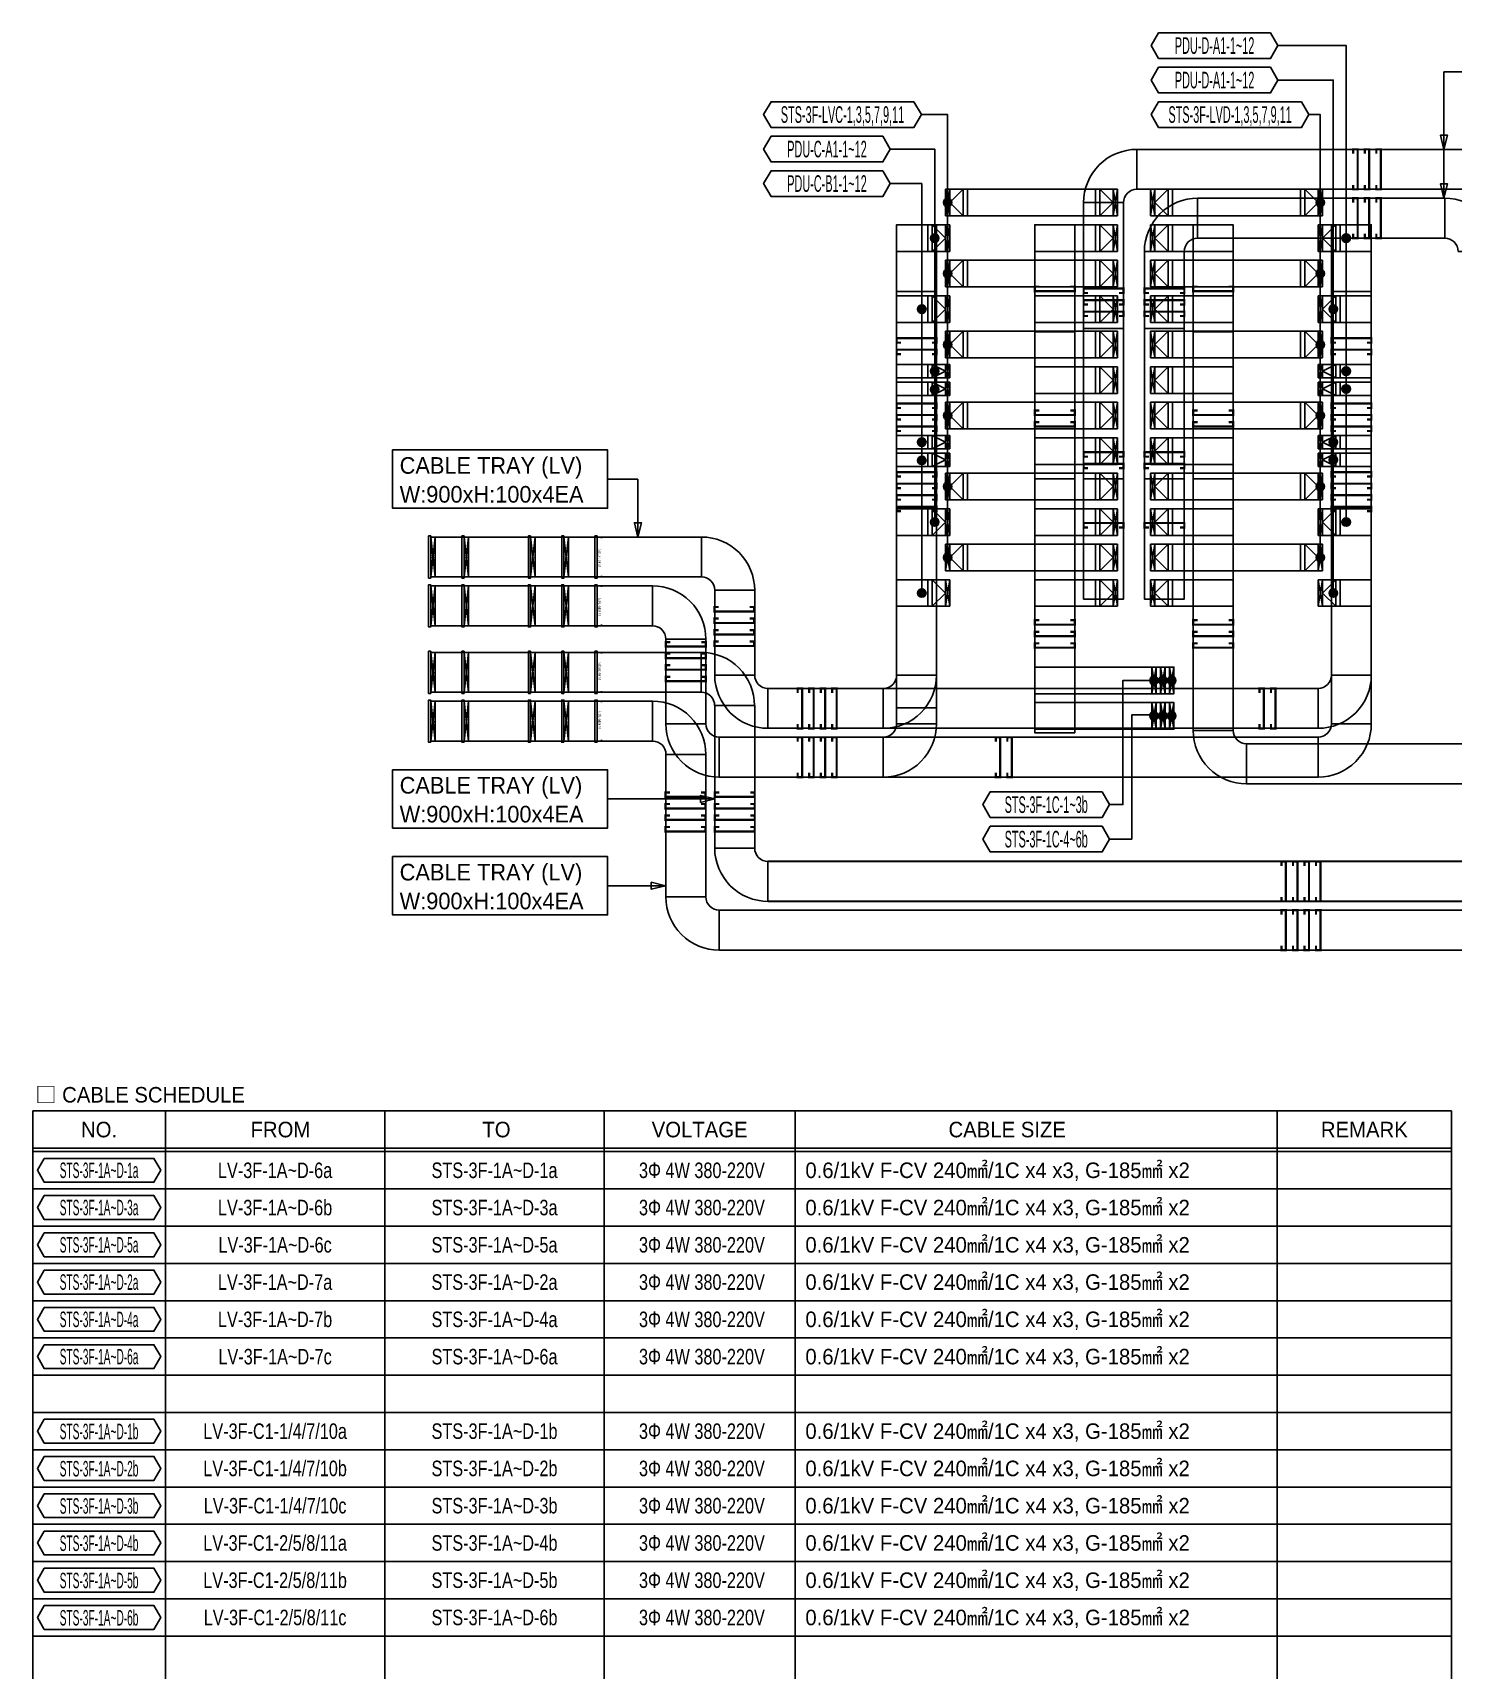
# Model space of a CAD drawing. Header units: millimetres. Extents: x -19577 to 374132, y 182625 to 847314.
# Drawn here: x 259677 to 291697, y 383068 to 419979 of the extents above; entities that cross this region are included whole.
import ezdxf
from ezdxf.enums import TextEntityAlignment as Align

# ---------------------------------------------------------------- set-up
doc = ezdxf.new("R2010")
doc.units = ezdxf.units.MM
doc.header["$LTSCALE"] = 150
for name, color, linetype in [('-----26 Electrical Cable Tray_HV_N', 30, 'Continuous'), ('-----26 Electrical Cable Tray_HV_발전기 B', 103, 'Continuous'), ('-----26 Electrical Cable Tray_LV_STS1', 3, 'Continuous'), ('-----26 Electrical Cable Tray_LV_STS2', 2, 'Continuous'), ('-----26 Electrical Cable Tray_LV_STS3', 151, 'Continuous'), ('-----26 Electrical Cable Tray_LV_STSPDU_A', 181, 'Continuous'), ('-----26 Electrical Cable Tray_LV_STSPDU_B', 41, 'Continuous'), ('-----29 Cable Schedule', 1, 'Continuous'), ('-----29 Indicator', 1, 'Continuous'), ('-----29 주기', 1, 'Continuous'), ('-----30 Text', 2, 'Continuous'), ('-----99 Cable Schedule', 2, 'Continuous')]:
    doc.layers.add(name, color=color, linetype=linetype)
doc.styles.add('ELEC', font='Dotum.ttf')

# ---------------------------------------------------------------- blocks, each defined once
blk = doc.blocks.new('A$495596483691')
at = {"color": 0}
for p, q in [((100, 600), (0, 600)), ((0, 600), (0, 0)), ((500, 600), (100, 600)), ((500, 0), (500, 600)), ((0, 0), (100, 0)), ((100, 0), (500, 0))]:
    blk.add_line(p, q, dxfattribs=at)
at = {"color": 8}
for p, q in [((400, 300), (100, 600)), ((100, 600), (100, 0)), ((400, 0), (400, 600)), ((400, 600), (500, 0)), ((500, 600), (400, 0)), ((400, 300), (100, 0))]:
    blk.add_line(p, q, dxfattribs=at)
blk = doc.blocks.new('A$C9a0ab699')
h = blk.add_hatch(color=0)
edge = h.paths.add_edge_path()
edge.add_arc((64, 64), 64, 720, 1080, ccw=False)
at = {"color": 0}
blk.add_circle((64, 64), 64, dxfattribs=at)
blk = doc.blocks.new('A$550585017316')
at = {"color": 0}
for p, q in [((400, 300), (0, 300)), ((0, 300), (0, 0)), ((0, 0), (400, 0)), ((500, 300), (400, 300)), ((400, 0), (500, 0)), ((500, 0), (500, 300))]:
    blk.add_line(p, q, dxfattribs=at)
at = {"color": 8}
for p, q in [((100, 0), (0, 300)), ((0, 0), (100, 300)), ((100, 150), (400, 300)), ((100, 300), (100, 0)), ((100, 150), (400, 0)), ((400, 0), (400, 300))]:
    blk.add_line(p, q, dxfattribs=at)

msp = doc.modelspace()

# ---------------------------------------------------------------- linework, layer by layer
at = {"layer": '-----26 Electrical Cable Tray_HV_N', "color": 1}
msp.add_line((272634, 409917), (273319, 409917), dxfattribs=at)
at = {"layer": '-----26 Electrical Cable Tray_HV_N', "color": 1, "elevation": 0}
for points in [[(291488, 417350), (291568, 417670), (291408, 417670), (291488, 417350), (291488, 419095)], [(291488, 416250), (291568, 416570), (291408, 416570), (291488, 416250), (291488, 419095)], [(291488, 419095), (292488, 419095)], [(273319, 408612), (273399, 408932), (273239, 408932), (273319, 408612), (273319, 409917)], [(275050, 402709), (274730, 402789), (274730, 402629), (275050, 402709), (272634, 402709)], [(273940, 400751), (273620, 400831), (273620, 400671), (273940, 400751), (272634, 400751)]]:
    msp.add_lwpolyline(points, dxfattribs=at)
for points in [[(267788, 410575), (267788, 409260), (272634, 409260), (272634, 410575)], [(267788, 403366), (267788, 402051), (272634, 402051), (272634, 403366)], [(267788, 401408), (267788, 400093), (272634, 400093), (272634, 401408)]]:
    msp.add_lwpolyline(points, close=True, dxfattribs=at)
at = {"layer": '-----26 Electrical Cable Tray_LV_STS1', "elevation": 0}
for points in [[(284265, 416150), (284265, 416150, -0.414214), (284565, 416450), (284565, 416450), (284565, 417350, 0.414214), (283365, 416150)], [(284265, 416150), (284265, 416150, -0.414214), (284565, 416450), (284565, 416450), (284565, 417350, 0.414214), (283365, 416150)], [(284265, 416150), (284265, 416150, -0.414214), (284565, 416450), (284565, 416450), (284565, 417350, 0.414214), (283365, 416150)], [(285635, 415050), (285635, 415050, -0.414214), (285935, 415350), (285935, 415350), (285935, 416250, 0.414214), (284735, 415050)], [(285635, 415050), (285635, 415050, -0.414214), (285935, 415350), (285935, 415350), (285935, 416250, 0.414214), (284735, 415050)], [(285635, 415050), (285635, 415050, -0.414214), (285935, 415350), (285935, 415350), (285935, 416250, 0.414214), (284735, 415050)], [(291806, 415050), (291806, 415050, 0.414214), (291506, 415350), (291506, 415350), (291506, 416250, -0.414214), (292706, 415050)], [(291806, 415050), (291806, 415050, 0.414214), (291506, 415350), (291506, 415350), (291506, 416250, -0.414214), (292706, 415050)], [(291806, 415050), (291806, 415050, 0.414214), (291506, 415350), (291506, 415350), (291506, 416250, -0.414214), (292706, 415050)]]:
    msp.add_lwpolyline(points, format="xyb", close=True, dxfattribs=at)
for points in [[(284565, 417350), (284565, 416450), (297281, 416450), (297281, 417350)], [(284565, 417350), (284565, 416450), (297281, 416450), (297281, 417350)], [(284565, 417350), (284565, 416450), (297281, 416450), (297281, 417350)], [(284265, 413310), (283365, 413310), (283365, 416150), (284265, 416150)], [(284265, 416150), (283365, 416150), (283365, 407214), (284265, 407214)], [(284265, 416150), (283365, 416150), (283365, 409923), (284265, 409923)], [(285935, 416250), (285935, 415350), (291506, 415350), (291506, 416250)], [(285935, 416250), (285935, 415350), (291506, 415350), (291506, 416250)], [(285935, 416250), (285935, 415350), (291506, 415350), (291506, 416250)], [(285635, 413310), (284735, 413310), (284735, 415050), (285635, 415050)], [(285635, 415050), (284735, 415050), (284735, 407214), (285635, 407214)], [(285635, 415050), (284735, 415050), (284735, 409923), (285635, 409923)]]:
    msp.add_lwpolyline(points, close=True, dxfattribs=at)
at = {"layer": '-----26 Electrical Cable Tray_LV_STS1', "ltscale": 7.5, "const_width": 50, "elevation": 0}
for points in [[(289442, 417250), (289442, 417350), (289542, 417350), (289542, 416450), (289442, 416450), (289442, 416550)], [(289702, 417250), (289702, 417350), (289802, 417350), (289802, 416450), (289702, 416450), (289702, 416550)], [(289962, 417250), (289962, 417350), (290062, 417350), (290062, 416450), (289962, 416450), (289962, 416550)], [(289442, 416150), (289442, 416250), (289542, 416250), (289542, 415350), (289442, 415350), (289442, 415450)], [(289702, 416150), (289702, 416250), (289802, 416250), (289802, 415350), (289702, 415350), (289702, 415450)], [(289962, 416150), (289962, 416250), (290062, 416250), (290062, 415350), (289962, 415350), (289962, 415450)], [(283465, 414113), (283365, 414113), (283365, 414213), (284265, 414213), (284265, 414113), (284165, 414113)], [(284835, 414113), (284735, 414113), (284735, 414213), (285635, 414213), (285635, 414113), (285535, 414113)], [(283465, 413853), (283365, 413853), (283365, 413953), (284265, 413953), (284265, 413853), (284165, 413853)], [(283465, 413593), (283365, 413593), (283365, 413693), (284265, 413693), (284265, 413593), (284165, 413593)], [(284835, 413593), (284735, 413593), (284735, 413693), (285635, 413693), (285635, 413593), (285535, 413593)], [(283465, 410424), (283365, 410424), (283365, 410524), (284265, 410524), (284265, 410424), (284165, 410424)], [(283465, 410164), (283365, 410164), (283365, 410264), (284265, 410264), (284265, 410164), (284165, 410164)], [(284835, 410164), (284735, 410164), (284735, 410264), (285635, 410264), (285635, 410164), (285535, 410164)], [(283465, 408829), (283365, 408829), (283365, 408929), (284265, 408929), (284265, 408829), (284165, 408829)], [(284835, 408829), (284735, 408829), (284735, 408929), (285635, 408929), (285635, 408829), (285535, 408829)]]:
    msp.add_lwpolyline(points, dxfattribs=at)
at = {"layer": '-----26 Electrical Cable Tray_LV_STS1', "ltscale": 7.5, "const_width": 50}
for points in [[(284835, 413853), (284735, 413853), (284735, 413953), (285635, 413953), (285635, 413853), (285535, 413853)], [(284835, 410424), (284735, 410424), (284735, 410524), (285635, 410524), (285635, 410424), (285535, 410424)]]:
    msp.add_lwpolyline(points, dxfattribs=at)
at = {"layer": '-----26 Electrical Cable Tray_LV_STS2'}
for points in [[(283165, 404200), (282265, 404200), (282265, 415650), (283165, 415650)], [(282265, 415650), (283630, 415650), (283630, 415050), (282265, 415050)], [(286735, 415650), (285370, 415650), (285370, 415050), (286735, 415050)], [(286735, 404250), (285835, 404250), (285835, 415650), (286735, 415650)], [(282265, 414050), (283630, 414050), (283630, 413450), (282265, 413450)], [(286735, 414050), (285370, 414050), (285370, 413450), (286735, 413450)], [(283165, 404200), (282265, 404200), (282265, 413234), (283165, 413234)], [(286735, 404250), (285835, 404250), (285835, 413234), (286735, 413234)], [(282265, 412450), (283630, 412450), (283630, 411850), (282265, 411850)], [(286735, 412450), (285370, 412450), (285370, 411850), (286735, 411850)], [(282265, 410850), (283630, 410850), (283630, 410250), (282265, 410250)], [(286735, 410850), (285370, 410850), (285370, 410250), (286735, 410250)], [(283165, 404200), (282265, 404200), (282265, 409923), (283165, 409923)], [(286735, 404250), (285835, 404250), (285835, 409923), (286735, 409923)], [(282265, 409250), (283630, 409250), (283630, 408650), (282265, 408650)], [(286735, 409250), (285370, 409250), (285370, 408650), (286735, 408650)], [(282265, 407650), (283630, 407650), (283630, 407050), (282265, 407050)], [(286735, 407650), (285370, 407650), (285370, 407050), (286735, 407050)], [(287035, 403950), (287035, 403050), (293840, 403050), (293840, 403950)], [(287035, 403950), (287035, 403050), (293840, 403050), (293840, 403950)], [(287035, 403950), (287035, 403050), (293840, 403050), (293840, 403950)]]:
    msp.add_lwpolyline(points, close=True, dxfattribs=at)
at = {"layer": '-----26 Electrical Cable Tray_LV_STS2', "ltscale": 7.5, "const_width": 50, "elevation": 0}
for points in [[(282365, 414256), (282265, 414256), (282265, 414156), (283165, 414156), (283165, 414256), (283065, 414256)], [(285935, 414256), (285835, 414256), (285835, 414156), (286735, 414156), (286735, 414256), (286635, 414256)], [(282365, 411462), (282265, 411462), (282265, 411362), (283165, 411362), (283165, 411462), (283065, 411462)], [(282365, 411202), (282265, 411202), (282265, 411102), (283165, 411102), (283165, 411202), (283065, 411202)], [(285935, 411462), (285835, 411462), (285835, 411362), (286735, 411362), (286735, 411462), (286635, 411462)], [(285935, 411202), (285835, 411202), (285835, 411102), (286735, 411102), (286735, 411202), (286635, 411202)], [(282365, 406736), (282265, 406736), (282265, 406636), (283165, 406636), (283165, 406736), (283065, 406736)], [(285935, 406736), (285835, 406736), (285835, 406636), (286735, 406636), (286735, 406736), (286635, 406736)], [(282365, 406476), (282265, 406476), (282265, 406376), (283165, 406376), (283165, 406476), (283065, 406476)], [(285935, 406476), (285835, 406476), (285835, 406376), (286735, 406376), (286735, 406476), (286635, 406476)], [(282365, 406217), (282265, 406217), (282265, 406117), (283165, 406117), (283165, 406217), (283065, 406217)], [(285935, 406217), (285835, 406217), (285835, 406117), (286735, 406117), (286735, 406217), (286635, 406217)]]:
    msp.add_lwpolyline(points, dxfattribs=at)
at = {"layer": '-----26 Electrical Cable Tray_LV_STS2', "elevation": 0}
for points in [[(285400, 405680), (282265, 405680), (282265, 405080), (285400, 405080)], [(284900, 405080), (284900, 405680), (285000, 405680), (285000, 405080)], [(285100, 405080), (285100, 405680), (285200, 405680), (285200, 405080)], [(285300, 405080), (285300, 405680), (285400, 405680), (285400, 405080)], [(285400, 404880), (282265, 404880), (282265, 404280), (285400, 404280)], [(284900, 404280), (284900, 404880), (285000, 404880), (285000, 404280)], [(285100, 404280), (285100, 404880), (285200, 404880), (285200, 404280)], [(285300, 404280), (285300, 404880), (285400, 404880), (285400, 404280)]]:
    msp.add_lwpolyline(points, close=True, dxfattribs=at)
for points in [[(285000, 405080), (284900, 405680)], [(285000, 405680), (284900, 405080)], [(285200, 405080), (285100, 405680)], [(285200, 405680), (285100, 405080)], [(285400, 405080), (285300, 405680)], [(285400, 405680), (285300, 405080)], [(285000, 404280), (284900, 404880)], [(285000, 404880), (284900, 404280)], [(285200, 404280), (285100, 404880)], [(285200, 404880), (285100, 404280)], [(285400, 404280), (285300, 404880)], [(285400, 404880), (285300, 404280)]]:
    msp.add_lwpolyline(points, dxfattribs=at)
at = {"layer": '-----26 Electrical Cable Tray_LV_STS2'}
msp.add_lwpolyline([(286735, 404250), (286735, 404250, 0.414214), (287035, 403950), (287035, 403950), (287035, 403050, -0.414214), (285835, 404250)], format="xyb", close=True, dxfattribs=at)
msp.add_lwpolyline([(286735, 404250), (286735, 404250, 0.414214), (287035, 403950), (287035, 403950), (287035, 403050, -0.414214), (285835, 404250)], format="xyb", close=True, dxfattribs=at)
msp.add_lwpolyline([(286735, 404250), (286735, 404250, 0.414214), (287035, 403950), (287035, 403950), (287035, 403050, -0.414214), (285835, 404250)], format="xyb", close=True, dxfattribs=at)
at = {"layer": '-----26 Electrical Cable Tray_LV_STS3'}
for points in [[(280750, 416450), (283630, 416450), (283630, 415850), (280750, 415850)], [(280750, 414850), (283630, 414850), (283630, 414250), (280750, 414250)], [(280750, 413250), (283630, 413250), (283630, 412650), (280750, 412650)], [(280750, 411650), (283630, 411650), (283630, 411050), (280750, 411050)], [(280750, 410050), (283630, 410050), (283630, 409450), (280750, 409450)], [(280750, 408450), (283630, 408450), (283630, 407850), (280750, 407850)]]:
    msp.add_lwpolyline(points, close=True, dxfattribs=at)
at = {"layer": '-----26 Electrical Cable Tray_LV_STS3', "elevation": 0}
for points in [[(288250, 416450), (285370, 416450), (285370, 415850), (288250, 415850)], [(288250, 414850), (285370, 414850), (285370, 414250), (288250, 414250)], [(288250, 413250), (285370, 413250), (285370, 412650), (288250, 412650)], [(288250, 411650), (285370, 411650), (285370, 411050), (288250, 411050)], [(288250, 410050), (285370, 410050), (285370, 409450), (288250, 409450)], [(288250, 408450), (285370, 408450), (285370, 407850), (288250, 407850)]]:
    msp.add_lwpolyline(points, close=True, dxfattribs=at)
at = {"layer": '-----26 Electrical Cable Tray_LV_STSPDU_A'}
for points in [[(279150, 415050), (279850, 415050), (279850, 415650), (279150, 415650)], [(279150, 415650), (280050, 415650), (280050, 404400), (279150, 404400)], [(288950, 415650), (289850, 415650), (289850, 404400), (288950, 404400)], [(279150, 412200), (279850, 412200), (279850, 412500), (279150, 412500)], [(279150, 411800), (279850, 411800), (279850, 412100), (279150, 412100)], [(279150, 412100), (280050, 412100), (280050, 404762), (279150, 404762)], [(279150, 408650), (279850, 408650), (279850, 409250), (279150, 409250)], [(273950, 406312), (274850, 406312), (274850, 404400), (273950, 404400)], [(273950, 406312), (274850, 406312), (274850, 404400), (273950, 404400)], [(273950, 406312), (274850, 406312), (274850, 404400), (273950, 404400)], [(273950, 406312), (274850, 406312), (274850, 404400), (273950, 404400)]]:
    msp.add_lwpolyline(points, close=True, dxfattribs=at)
at = {"layer": '-----26 Electrical Cable Tray_LV_STSPDU_A', "elevation": 0}
for points in [[(289850, 415050), (289150, 415050), (289150, 415650), (289850, 415650)], [(289850, 412200), (289150, 412200), (289150, 412500), (289850, 412500)], [(288950, 412100), (289850, 412100), (289850, 404400), (288950, 404400)], [(289850, 411800), (289150, 411800), (289150, 412100), (289850, 412100)], [(289850, 408650), (289150, 408650), (289150, 409250), (289850, 409250)], [(268650, 406612), (268650, 407512), (268750, 407512), (268750, 406612)], [(273647, 407512), (273647, 406612), (268650, 406612), (268650, 407512)], [(269400, 406612), (269400, 407512), (269500, 407512), (269500, 406612)], [(273647, 407512), (273647, 406612), (269400, 406612), (269400, 407512)], [(270900, 406612), (270900, 407512), (271000, 407512), (271000, 406612)], [(273647, 407512), (273647, 406612), (270900, 406612), (270900, 407512)], [(271650, 406612), (271650, 407512), (271750, 407512), (271750, 406612)], [(273647, 407512), (273647, 406612), (271650, 406612), (271650, 407512)], [(268650, 405112), (268650, 406012), (268750, 406012), (268750, 405112)], [(274747, 406012), (274747, 405112), (268650, 405112), (268650, 406012)], [(269400, 405112), (269400, 406012), (269500, 406012), (269500, 405112)], [(274747, 406012), (274747, 405112), (269400, 405112), (269400, 406012)], [(270900, 405112), (270900, 406012), (271000, 406012), (271000, 405112)], [(274747, 406012), (274747, 405112), (270900, 405112), (270900, 406012)], [(271650, 405112), (271650, 406012), (271750, 406012), (271750, 405112)], [(274747, 406012), (274747, 405112), (271650, 405112), (271650, 406012)], [(275050, 404812), (275950, 404812), (275950, 401600), (275050, 401600)], [(275050, 404812), (275950, 404812), (275950, 401600), (275050, 401600)], [(275050, 404812), (275950, 404812), (275950, 401600), (275050, 401600)], [(275050, 404812), (275950, 404812), (275950, 401600), (275050, 401600)], [(288650, 404100), (288650, 403200), (275150, 403200), (275150, 404100)], [(288650, 404100), (288650, 403200), (275150, 403200), (275150, 404100)], [(278850, 404100), (278850, 403200), (275150, 403200), (275150, 404100)], [(278850, 404100), (278850, 403200), (275150, 403200), (275150, 404100)], [(303260, 401302), (303260, 400402), (276250, 400402), (276250, 401302)], [(303260, 401302), (303260, 400402), (276250, 400402), (276250, 401302)], [(296660, 401300), (296660, 400400), (276250, 400400), (276250, 401300)], [(296660, 401300), (296660, 400400), (276250, 400400), (276250, 401300)]]:
    msp.add_lwpolyline(points, close=True, dxfattribs=at)
at = {"layer": '-----26 Electrical Cable Tray_LV_STSPDU_A', "ltscale": 7.5, "const_width": 50}
for points in [[(279250, 412994), (279150, 412994), (279150, 413094), (280050, 413094), (280050, 412994), (279950, 412994)], [(289050, 412994), (288950, 412994), (288950, 413094), (289850, 413094), (289850, 412994), (289750, 412994)], [(279250, 411521), (279150, 411521), (279150, 411621), (280050, 411621), (280050, 411521), (279950, 411521)], [(289050, 411521), (288950, 411521), (288950, 411621), (289850, 411621), (289850, 411521), (289750, 411521)], [(279250, 409975), (279150, 409975), (279150, 410075), (280050, 410075), (280050, 409975), (279950, 409975)], [(289050, 409975), (288950, 409975), (288950, 410075), (289850, 410075), (289850, 409975), (289750, 409975)]]:
    msp.add_lwpolyline(points, dxfattribs=at)
at = {"layer": '-----26 Electrical Cable Tray_LV_STSPDU_A', "ltscale": 7.5, "const_width": 50, "elevation": 0}
for points in [[(279250, 411262), (279150, 411262), (279150, 411362), (280050, 411362), (280050, 411262), (279950, 411262)], [(289050, 411262), (288950, 411262), (288950, 411362), (289850, 411362), (289850, 411262), (289750, 411262)], [(279250, 409715), (279150, 409715), (279150, 409815), (280050, 409815), (280050, 409715), (279950, 409715)], [(289050, 409715), (288950, 409715), (288950, 409815), (289850, 409815), (289850, 409715), (289750, 409715)], [(274050, 406242), (273950, 406242), (273950, 406142), (274850, 406142), (274850, 406242), (274750, 406242)], [(274050, 405982), (273950, 405982), (273950, 405882), (274850, 405882), (274850, 405982), (274750, 405982)], [(274050, 405722), (273950, 405722), (273950, 405622), (274850, 405622), (274850, 405722), (274750, 405722)], [(274050, 405462), (273950, 405462), (273950, 405362), (274850, 405362), (274850, 405462), (274750, 405462)], [(276920, 403998), (276920, 404098), (277020, 404098), (277020, 403198), (276920, 403198), (276920, 403298)], [(277179, 403998), (277179, 404098), (277279, 404098), (277279, 403198), (277179, 403198), (277179, 403298)], [(277439, 403998), (277439, 404098), (277539, 404098), (277539, 403198), (277439, 403198), (277439, 403298)], [(277699, 403998), (277699, 404098), (277799, 404098), (277799, 403198), (277699, 403198), (277699, 403298)], [(281386, 403998), (281386, 404098), (281486, 404098), (281486, 403198), (281386, 403198), (281386, 403298)], [(281646, 403998), (281646, 404098), (281746, 404098), (281746, 403198), (281646, 403198), (281646, 403298)], [(275150, 402855), (275050, 402855), (275050, 402755), (275950, 402755), (275950, 402855), (275850, 402855)], [(275150, 402595), (275050, 402595), (275050, 402495), (275950, 402495), (275950, 402595), (275850, 402595)], [(275150, 402335), (275050, 402335), (275050, 402235), (275950, 402235), (275950, 402335), (275850, 402335)], [(275150, 402075), (275050, 402075), (275050, 401975), (275950, 401975), (275950, 402075), (275850, 402075)], [(287825, 401200), (287825, 401300), (287925, 401300), (287925, 400400), (287825, 400400), (287825, 400500)], [(288084, 401200), (288084, 401300), (288184, 401300), (288184, 400400), (288084, 400400), (288084, 400500)], [(288344, 401200), (288344, 401300), (288444, 401300), (288444, 400400), (288344, 400400), (288344, 400500)], [(288604, 401200), (288604, 401300), (288704, 401300), (288704, 400400), (288604, 400400), (288604, 400500)]]:
    msp.add_lwpolyline(points, dxfattribs=at)
at = {"layer": '-----26 Electrical Cable Tray_LV_STSPDU_A', "elevation": 0}
for points in [[(268650, 406612), (268750, 407512)], [(268650, 407512), (268750, 406612)], [(269400, 406612), (269500, 407512)], [(269400, 407512), (269500, 406612)], [(270900, 406612), (271000, 407512)], [(270900, 407512), (271000, 406612)], [(271650, 406612), (271750, 407512)], [(271650, 407512), (271750, 406612)], [(268650, 405112), (268750, 406012)], [(268650, 406012), (268750, 405112)], [(269400, 405112), (269500, 406012)], [(269400, 406012), (269500, 405112)], [(270900, 405112), (271000, 406012)], [(270900, 406012), (271000, 405112)], [(271650, 405112), (271750, 406012)], [(271650, 406012), (271750, 405112)]]:
    msp.add_lwpolyline(points, dxfattribs=at)
for points in [[(273647, 406612), (273647, 406612, -0.414214), (273947, 406312), (273947, 406312), (274847, 406312, 0.414214), (273647, 407512)], [(273647, 406612), (273647, 406612, -0.414214), (273947, 406312), (273947, 406312), (274847, 406312, 0.414214), (273647, 407512)], [(274747, 405112), (274747, 405112, -0.414214), (275047, 404812), (275047, 404812), (275947, 404812, 0.414214), (274747, 406012)], [(274747, 405112), (274747, 405112, -0.414214), (275047, 404812), (275047, 404812), (275947, 404812, 0.414214), (274747, 406012)], [(274747, 405112), (274747, 405112, -0.414214), (275047, 404812), (275047, 404812), (275947, 404812, 0.414214), (274747, 406012)], [(274747, 405112), (274747, 405112, -0.414214), (275047, 404812), (275047, 404812), (275947, 404812, 0.414214), (274747, 406012)], [(275150, 404100), (275150, 404100, -0.414214), (274850, 404400), (274850, 404400), (273950, 404400, 0.414214), (275150, 403200)], [(275150, 404100), (275150, 404100, -0.414214), (274850, 404400), (274850, 404400), (273950, 404400, 0.414214), (275150, 403200)], [(275150, 404100), (275150, 404100, -0.414214), (274850, 404400), (274850, 404400), (273950, 404400, 0.414214), (275150, 403200)], [(275150, 404100), (275150, 404100, -0.414214), (274850, 404400), (274850, 404400), (273950, 404400, 0.414214), (275150, 403200)], [(276250, 401300), (276250, 401300, -0.414214), (275950, 401600), (275950, 401600), (275050, 401600, 0.414214), (276250, 400400)], [(276250, 401300), (276250, 401300, -0.414214), (275950, 401600), (275950, 401600), (275050, 401600, 0.414214), (276250, 400400)], [(276250, 401300), (276250, 401300, -0.414214), (275950, 401600), (275950, 401600), (275050, 401600, 0.414214), (276250, 400400)], [(276250, 401300), (276250, 401300, -0.414214), (275950, 401600), (275950, 401600), (275050, 401600, 0.414214), (276250, 400400)]]:
    msp.add_lwpolyline(points, format="xyb", close=True, dxfattribs=at)
at = {"layer": '-----26 Electrical Cable Tray_LV_STSPDU_A'}
for points in [[(273647, 406612), (273647, 406612, -0.414214), (273947, 406312), (273947, 406312), (274847, 406312, 0.414214), (273647, 407512)], [(273647, 406612), (273647, 406612, -0.414214), (273947, 406312), (273947, 406312), (274847, 406312, 0.414214), (273647, 407512)], [(278850, 404100), (278850, 404100, 0.414214), (279150, 404400), (279150, 404400), (280050, 404400, -0.414214), (278850, 403200)], [(278850, 404100), (278850, 404100, 0.414214), (279150, 404400), (279150, 404400), (280050, 404400, -0.414214), (278850, 403200)], [(288650, 404100), (288650, 404100, 0.414214), (288950, 404400), (288950, 404400), (289850, 404400, -0.414214), (288650, 403200)], [(288650, 404100), (288650, 404100, 0.414214), (288950, 404400), (288950, 404400), (289850, 404400, -0.414214), (288650, 403200)]]:
    msp.add_lwpolyline(points, format="xyb", close=True, dxfattribs=at)
at = {"layer": '-----26 Electrical Cable Tray_LV_STSPDU_B', "elevation": 0}
for points in [[(279150, 414150), (280050, 414150), (280050, 405500), (279150, 405500)], [(288950, 414150), (289850, 414150), (289850, 405500), (288950, 405500)], [(279150, 413450), (279850, 413450), (279850, 414050), (279150, 414050)], [(289850, 413450), (289150, 413450), (289150, 414050), (289850, 414050)], [(279150, 410600), (279850, 410600), (279850, 410900), (279150, 410900)], [(289850, 410600), (289150, 410600), (289150, 410900), (289850, 410900)], [(279150, 410200), (279850, 410200), (279850, 410500), (279150, 410500)], [(279150, 410500), (280050, 410500), (280050, 405500), (279150, 405500)], [(288950, 410500), (289850, 410500), (289850, 405500), (288950, 405500)], [(289850, 410200), (289150, 410200), (289150, 410500), (289850, 410500)], [(274750, 408612), (274750, 407712), (268650, 407712), (268650, 408612)], [(268650, 407712), (268650, 408612), (268750, 408612), (268750, 407712)], [(274750, 408612), (274750, 407712), (269400, 407712), (269400, 408612)], [(269400, 407712), (269400, 408612), (269500, 408612), (269500, 407712)], [(274750, 408612), (274750, 407712), (270900, 407712), (270900, 408612)], [(270900, 407712), (270900, 408612), (271000, 408612), (271000, 407712)], [(274750, 408612), (274750, 407712), (271650, 407712), (271650, 408612)], [(271650, 407712), (271650, 408612), (271750, 408612), (271750, 407712)], [(279150, 407050), (279850, 407050), (279850, 407650), (279150, 407650)], [(289850, 407050), (289150, 407050), (289150, 407650), (289850, 407650)], [(275050, 407412), (275950, 407412), (275950, 405500), (275050, 405500)], [(275050, 407412), (275950, 407412), (275950, 405500), (275050, 405500)], [(275050, 407412), (275950, 407412), (275950, 405500), (275050, 405500)], [(275050, 407412), (275950, 407412), (275950, 405500), (275050, 405500)], [(268650, 404012), (268650, 404912), (268750, 404912), (268750, 404012)], [(269400, 404012), (269400, 404912), (269500, 404912), (269500, 404012)], [(270900, 404012), (270900, 404912), (271000, 404912), (271000, 404012)], [(271650, 404012), (271650, 404912), (271750, 404912), (271750, 404012)], [(278850, 405200), (278850, 404300), (276250, 404300), (276250, 405200)], [(278850, 405200), (278850, 404300), (276250, 404300), (276250, 405200)], [(288650, 405200), (288650, 404300), (276250, 404300), (276250, 405200)], [(288650, 405200), (288650, 404300), (276250, 404300), (276250, 405200)], [(273950, 403712), (274850, 403712), (274850, 400500), (273950, 400500)], [(273950, 403712), (274850, 403712), (274850, 400500), (273950, 400500)], [(273950, 403712), (274850, 403712), (274850, 400500), (273950, 400500)], [(273950, 403712), (274850, 403712), (274850, 400500), (273950, 400500)], [(302158, 400202), (302158, 399302), (275150, 399302), (275150, 400202)], [(302158, 400202), (302158, 399302), (275150, 399302), (275150, 400202)], [(295558, 400202), (295558, 399302), (275150, 399300), (275150, 400200)], [(295558, 400202), (295558, 399302), (275150, 399300), (275150, 400200)]]:
    msp.add_lwpolyline(points, close=True, dxfattribs=at)
at = {"layer": '-----26 Electrical Cable Tray_LV_STSPDU_B', "ltscale": 7.5, "const_width": 50, "elevation": 0}
for points in [[(279250, 412735), (279150, 412735), (279150, 412835), (280050, 412835), (280050, 412735), (279950, 412735)], [(289050, 412735), (288950, 412735), (288950, 412835), (289850, 412835), (289850, 412735), (289750, 412735)], [(279250, 411002), (279150, 411002), (279150, 411102), (280050, 411102), (280050, 411002), (279950, 411002)], [(289050, 411002), (288950, 411002), (288950, 411102), (289850, 411102), (289850, 411002), (289750, 411002)], [(279250, 409455), (279150, 409455), (279150, 409555), (280050, 409555), (280050, 409455), (279950, 409455)], [(289050, 409455), (288950, 409455), (288950, 409555), (289850, 409555), (289850, 409455), (289750, 409455)], [(279250, 409195), (279150, 409195), (279150, 409295), (280050, 409295), (280050, 409195), (279950, 409195)], [(289050, 409195), (288950, 409195), (288950, 409295), (289850, 409295), (289850, 409195), (289750, 409195)], [(275140, 407035), (275040, 407035), (275040, 406935), (275940, 406935), (275940, 407035), (275840, 407035)], [(275140, 406775), (275040, 406775), (275040, 406675), (275940, 406675), (275940, 406775), (275840, 406775)], [(275140, 406515), (275040, 406515), (275040, 406415), (275940, 406415), (275940, 406515), (275840, 406515)], [(275140, 406255), (275040, 406255), (275040, 406155), (275940, 406155), (275940, 406255), (275840, 406255)], [(276920, 405098), (276920, 405198), (277020, 405198), (277020, 404298), (276920, 404298), (276920, 404398)], [(277179, 405098), (277179, 405198), (277279, 405198), (277279, 404298), (277179, 404298), (277179, 404398)], [(277439, 405098), (277439, 405198), (277539, 405198), (277539, 404298), (277439, 404298), (277439, 404398)], [(277699, 405098), (277699, 405198), (277799, 405198), (277799, 404298), (277699, 404298), (277699, 404398)], [(287328, 405098), (287328, 405198), (287428, 405198), (287428, 404298), (287328, 404298), (287328, 404398)], [(287588, 405098), (287588, 405198), (287688, 405198), (287688, 404298), (287588, 404298), (287588, 404398)], [(274040, 402855), (273940, 402855), (273940, 402755), (274840, 402755), (274840, 402855), (274740, 402855)], [(274040, 402595), (273940, 402595), (273940, 402495), (274840, 402495), (274840, 402595), (274740, 402595)], [(274040, 402335), (273940, 402335), (273940, 402235), (274840, 402235), (274840, 402335), (274740, 402335)], [(274040, 402075), (273940, 402075), (273940, 401975), (274840, 401975), (274840, 402075), (274740, 402075)], [(287824, 400099), (287824, 400199), (287924, 400199), (287924, 399300), (287824, 399300), (287824, 399400)], [(288084, 400099), (288084, 400199), (288184, 400199), (288184, 399300), (288084, 399300), (288084, 399400)], [(288344, 400099), (288344, 400199), (288444, 400199), (288444, 399300), (288344, 399300), (288344, 399400)], [(288604, 400099), (288604, 400199), (288704, 400199), (288704, 399300), (288604, 399300), (288604, 399400)]]:
    msp.add_lwpolyline(points, dxfattribs=at)
at = {"layer": '-----26 Electrical Cable Tray_LV_STSPDU_B', "elevation": 0}
for points in [[(268650, 407712), (268750, 408612)], [(268650, 408612), (268750, 407712)], [(269400, 407712), (269500, 408612)], [(269400, 408612), (269500, 407712)], [(270900, 407712), (271000, 408612)], [(270900, 408612), (271000, 407712)], [(271650, 407712), (271750, 408612)], [(271650, 408612), (271750, 407712)], [(268650, 404012), (268750, 404912)], [(268650, 404912), (268750, 404012)], [(269400, 404012), (269500, 404912)], [(269400, 404912), (269500, 404012)], [(270900, 404012), (271000, 404912)], [(270900, 404912), (271000, 404012)], [(271650, 404012), (271750, 404912)], [(271650, 404912), (271750, 404012)]]:
    msp.add_lwpolyline(points, dxfattribs=at)
for points in [[(274750, 407712), (274750, 407712, -0.414214), (275050, 407412), (275050, 407412), (275950, 407412, 0.414214), (274750, 408612)], [(274750, 407712), (274750, 407712, -0.414214), (275050, 407412), (275050, 407412), (275950, 407412, 0.414214), (274750, 408612)], [(274750, 407712), (274750, 407712, -0.414214), (275050, 407412), (275050, 407412), (275950, 407412, 0.414214), (274750, 408612)], [(274750, 407712), (274750, 407712, -0.414214), (275050, 407412), (275050, 407412), (275950, 407412, 0.414214), (274750, 408612)], [(276250, 405200), (276250, 405200, -0.414214), (275950, 405500), (275950, 405500), (275050, 405500, 0.414214), (276250, 404300)], [(276250, 405200), (276250, 405200, -0.414214), (275950, 405500), (275950, 405500), (275050, 405500, 0.414214), (276250, 404300)], [(276250, 405200), (276250, 405200, -0.414214), (275950, 405500), (275950, 405500), (275050, 405500, 0.414214), (276250, 404300)], [(276250, 405200), (276250, 405200, -0.414214), (275950, 405500), (275950, 405500), (275050, 405500, 0.414214), (276250, 404300)], [(278850, 405200), (278850, 405200, 0.414214), (279150, 405500), (279150, 405500), (280050, 405500, -0.414214), (278850, 404300)], [(278850, 405200), (278850, 405200, 0.414214), (279150, 405500), (279150, 405500), (280050, 405500, -0.414214), (278850, 404300)], [(288650, 405200), (288650, 405200, 0.414214), (288950, 405500), (288950, 405500), (289850, 405500, -0.414214), (288650, 404300)], [(288650, 405200), (288650, 405200, 0.414214), (288950, 405500), (288950, 405500), (289850, 405500, -0.414214), (288650, 404300)], [(273650, 404012), (273650, 404012, -0.414214), (273950, 403712), (273950, 403712), (274850, 403712, 0.414214), (273650, 404912)], [(273650, 404012), (273650, 404012, -0.414214), (273950, 403712), (273950, 403712), (274850, 403712, 0.414214), (273650, 404912)], [(273650, 404012), (273650, 404012, -0.414214), (273950, 403712), (273950, 403712), (274850, 403712, 0.414214), (273650, 404912)], [(273650, 404012), (273650, 404012, -0.414214), (273950, 403712), (273950, 403712), (274850, 403712, 0.414214), (273650, 404912)], [(275150, 400200), (275150, 400200, -0.414214), (274850, 400500), (274850, 400500), (273950, 400500, 0.414214), (275150, 399300)], [(275150, 400200), (275150, 400200, -0.414214), (274850, 400500), (274850, 400500), (273950, 400500, 0.414214), (275150, 399300)], [(275150, 400200), (275150, 400200, -0.414214), (274850, 400500), (274850, 400500), (273950, 400500, 0.414214), (275150, 399300)], [(275150, 400200), (275150, 400200, -0.414214), (274850, 400500), (274850, 400500), (273950, 400500, 0.414214), (275150, 399300)]]:
    msp.add_lwpolyline(points, format="xyb", close=True, dxfattribs=at)
at = {"layer": '-----26 Electrical Cable Tray_LV_STSPDU_B'}
for points in [[(273650, 404912), (273650, 404012), (268650, 404012), (268650, 404912)], [(273650, 404912), (273650, 404012), (269400, 404012), (269400, 404912)], [(273650, 404912), (273650, 404012), (270900, 404012), (270900, 404912)], [(273650, 404912), (273650, 404012), (271650, 404012), (271650, 404912)]]:
    msp.add_lwpolyline(points, close=True, dxfattribs=at)
at = {"layer": '-----99 Cable Schedule', "color": 1, "elevation": 0}
for points in [[(287578, 419979), (287745, 419690), (287578, 419401), (285055, 419401), (284889, 419690), (285055, 419979)], [(287578, 419201), (287745, 418912), (287578, 418624), (285055, 418624), (284889, 418912), (285055, 419201)], [(288278, 418424), (288445, 418135), (288278, 417846), (285055, 417846), (284889, 418135), (285055, 418424)], [(283783, 402869), (283950, 402580), (283783, 402291), (281261, 402291), (281094, 402580), (281261, 402869)], [(283783, 402091), (283950, 401802), (283783, 401514), (281261, 401514), (281094, 401802), (281261, 402091)]]:
    msp.add_lwpolyline(points, close=True, dxfattribs=at)
for points in [[(287745, 419690), (289284, 419690), (289284, 408950)], [(287745, 418912), (288992, 418912), (288992, 407350)], [(288700, 408150), (288700, 418135), (288445, 418135)], [(279008, 416580), (279716, 416580), (279716, 407350)], [(285350, 405380), (284250, 405380), (284250, 402580), (283950, 402580)], [(285350, 404602), (284450, 404602), (284450, 401802), (283950, 401802)]]:
    msp.add_lwpolyline(points, dxfattribs=at)
at = {"layer": '-----99 Cable Schedule', "color": 1}
for points in [[(279541, 418424), (279708, 418135), (279541, 417846), (276319, 417846), (276152, 418135), (276319, 418424)], [(278841, 417646), (279008, 417357), (278841, 417069), (276319, 417069), (276152, 417357), (276319, 417646)], [(278841, 416869), (279008, 416580), (278841, 416291), (276319, 416291), (276152, 416580), (276319, 416869)]]:
    msp.add_lwpolyline(points, close=True, dxfattribs=at)
for points in [[(280300, 408150), (280300, 418135), (279708, 418135)], [(279008, 417357), (280008, 417357), (280008, 408950)]]:
    msp.add_lwpolyline(points, dxfattribs=at)
at = {"color": 0, "elevation": 0}
for points in [[(268650, 408637), (268600, 408637), (268600, 407687), (268650, 407687), (268650, 408637)], [(268750, 408587), (268750, 408612), (268650, 408612), (268650, 407712), (268750, 407712), (268750, 407737)], [(269400, 408637), (269350, 408637), (269350, 407687), (269400, 407687), (269400, 408637)], [(269500, 408587), (269500, 408612), (269400, 408612), (269400, 407712), (269500, 407712), (269500, 407737)], [(270900, 408637), (270850, 408637), (270850, 407687), (270900, 407687), (270900, 408637)], [(271000, 408587), (271000, 408612), (270900, 408612), (270900, 407712), (271000, 407712), (271000, 407737)], [(271650, 408637), (271600, 408637), (271600, 407687), (271650, 407687), (271650, 408637)], [(271750, 408587), (271750, 408612), (271650, 408612), (271650, 407712), (271750, 407712), (271750, 407737)], [(271750, 407737), (271750, 407712), (271650, 407712), (271650, 408612), (271750, 408612), (271750, 408587)], [(272400, 408637), (272350, 408637), (272350, 407687), (272400, 407687), (272400, 408637)], [(272500, 408587), (272500, 408612), (272400, 408612), (272400, 407712), (272500, 407712), (272500, 407737)], [(268650, 407537), (268600, 407537), (268600, 406587), (268650, 406587), (268650, 407537)], [(268750, 407487), (268750, 407512), (268650, 407512), (268650, 406612), (268750, 406612), (268750, 406637)], [(269400, 407537), (269350, 407537), (269350, 406587), (269400, 406587), (269400, 407537)], [(269500, 407487), (269500, 407512), (269400, 407512), (269400, 406612), (269500, 406612), (269500, 406637)], [(270900, 407537), (270850, 407537), (270850, 406587), (270900, 406587), (270900, 407537)], [(271000, 407487), (271000, 407512), (270900, 407512), (270900, 406612), (271000, 406612), (271000, 406637)], [(271650, 407537), (271600, 407537), (271600, 406587), (271650, 406587), (271650, 407537)], [(271750, 407487), (271750, 407512), (271650, 407512), (271650, 406612), (271750, 406612), (271750, 406637)], [(272400, 407537), (272350, 407537), (272350, 406587), (272400, 406587), (272400, 407537)], [(272500, 407487), (272500, 407512), (272400, 407512), (272400, 406612), (272500, 406612), (272500, 406637)], [(268650, 405087), (268600, 405087), (268600, 406037), (268650, 406037), (268650, 405087)], [(269400, 405087), (269350, 405087), (269350, 406037), (269400, 406037), (269400, 405087)], [(270900, 405087), (270850, 405087), (270850, 406037), (270900, 406037), (270900, 405087)], [(271650, 405087), (271600, 405087), (271600, 406037), (271650, 406037), (271650, 405087)], [(272400, 405087), (272350, 405087), (272350, 406037), (272400, 406037), (272400, 405087)], [(268750, 405137), (268750, 405112), (268650, 405112), (268650, 406012), (268750, 406012), (268750, 405987)], [(269500, 405137), (269500, 405112), (269400, 405112), (269400, 406012), (269500, 406012), (269500, 405987)], [(271000, 405137), (271000, 405112), (270900, 405112), (270900, 406012), (271000, 406012), (271000, 405987)], [(271750, 405137), (271750, 405112), (271650, 405112), (271650, 406012), (271750, 406012), (271750, 405987)], [(272500, 405137), (272500, 405112), (272400, 405112), (272400, 406012), (272500, 406012), (272500, 405987)], [(268650, 403987), (268600, 403987), (268600, 404937), (268650, 404937), (268650, 403987)], [(268750, 404037), (268750, 404012), (268650, 404012), (268650, 404912), (268750, 404912), (268750, 404887)], [(269400, 403987), (269350, 403987), (269350, 404937), (269400, 404937), (269400, 403987)], [(269500, 404037), (269500, 404012), (269400, 404012), (269400, 404912), (269500, 404912), (269500, 404887)], [(270900, 403987), (270850, 403987), (270850, 404937), (270900, 404937), (270900, 403987)], [(271000, 404037), (271000, 404012), (270900, 404012), (270900, 404912), (271000, 404912), (271000, 404887)], [(271650, 403987), (271600, 403987), (271600, 404937), (271650, 404937), (271650, 403987)], [(271750, 404037), (271750, 404012), (271650, 404012), (271650, 404912), (271750, 404912), (271750, 404887)], [(272400, 403987), (272350, 403987), (272350, 404937), (272400, 404937), (272400, 403987)], [(272500, 404037), (272500, 404012), (272400, 404012), (272400, 404912), (272500, 404912), (272500, 404887)]]:
    msp.add_lwpolyline(points, dxfattribs=at)

# ---------------------------------------------------------------- block references
at = {"layer": '-----26 Electrical Cable Tray_LV_STS2'}
for p in [(283630, 415050), (283630, 413450), (283630, 411850), (283630, 410250), (283630, 408650), (283630, 407050)]:
    msp.add_blockref('A$495596483691', p, dxfattribs=at)
at = {"layer": '-----26 Electrical Cable Tray_LV_STS2', "xscale": -1}
for p in [(285370, 415050), (285370, 413450), (285370, 411850), (285370, 410250), (285370, 408650), (285370, 407050)]:
    msp.add_blockref('A$495596483691', p, dxfattribs=at)
at = {"layer": '-----26 Electrical Cable Tray_LV_STS3', "xscale": -1}
for p in [(280750, 415850), (285370, 415850), (280750, 414250), (285370, 414250), (280750, 412650), (285370, 412650), (280750, 411050), (285370, 411050), (280750, 409450), (285370, 409450), (280750, 407850), (285370, 407850)]:
    msp.add_blockref('A$495596483691', p, dxfattribs=at)
at = {"layer": '-----26 Electrical Cable Tray_LV_STS3'}
for p in [(283630, 415850), (288250, 415850), (283630, 414250), (288250, 414250), (283630, 412650), (288250, 412650), (283630, 411050), (288250, 411050), (283630, 409450), (288250, 409450), (283630, 407850), (288250, 407850)]:
    msp.add_blockref('A$495596483691', p, dxfattribs=at)
at = {"layer": '-----26 Electrical Cable Tray_LV_STSPDU_A'}
for name, p in [('A$495596483691', (279850, 415050)), ('A$550585017316', (288650, 412200)), ('A$550585017316', (288650, 411800)), ('A$495596483691', (279850, 408650))]:
    msp.add_blockref(name, p, dxfattribs=at)
at = {"layer": '-----26 Electrical Cable Tray_LV_STSPDU_A', "xscale": -1}
for name, p in [('A$495596483691', (289150, 415050)), ('A$550585017316', (280350, 412200)), ('A$550585017316', (280350, 411800)), ('A$495596483691', (289150, 408650))]:
    msp.add_blockref(name, p, dxfattribs=at)
at = {"layer": '-----26 Electrical Cable Tray_LV_STSPDU_B'}
for name, p in [('A$495596483691', (279850, 413450)), ('A$550585017316', (288650, 410600)), ('A$550585017316', (288650, 410200)), ('A$495596483691', (279850, 407050))]:
    msp.add_blockref(name, p, dxfattribs=at)
at = {"layer": '-----26 Electrical Cable Tray_LV_STSPDU_B', "xscale": -1}
for name, p in [('A$495596483691', (289150, 413450)), ('A$550585017316', (280350, 410600)), ('A$550585017316', (280350, 410200)), ('A$495596483691', (289150, 407050))]:
    msp.add_blockref(name, p, dxfattribs=at)
at = {"layer": '-----99 Cable Schedule', "color": 1, "yscale": 1.5, "zscale": 1.5, "rotation": 180}
for p, xscale in [((280396, 416246), 1.5), ((288604, 416246), -1.5), ((280104, 415446), 1.5), ((289188, 415446), -1.5), ((280396, 414646), 1.5), ((288604, 414646), -1.5), ((279812, 413846), 1.5), ((288896, 413846), -1.5), ((280396, 413044), 1.5), ((288604, 413044), -1.5), ((280104, 412446), 1.5), ((289188, 412446), -1.5), ((280104, 412036), 1.5), ((289188, 412046), -1.5), ((280396, 411444), 1.5), ((288604, 411444), -1.5), ((279812, 410846), 1.5), ((288896, 410846), -1.5), ((288896, 410446), -1.5), ((279812, 410436), 1.5), ((280396, 409846), 1.5), ((288604, 409846), -1.5), ((280104, 409046), 1.5), ((289188, 409046), -1.5), ((280396, 408246), 1.5), ((288604, 408246), -1.5), ((279812, 407446), 1.5), ((288896, 407446), -1.5), ((285046, 405476), 1.5), ((285246, 405476), 1.5), ((285446, 405476), 1.5), ((285046, 404676), 1.5), ((285246, 404676), 1.5), ((285446, 404676), 1.5)]:
    msp.add_blockref('A$C9a0ab699', p, dxfattribs=dict(at, xscale=xscale))

# ---------------------------------------------------------------- texts
at = {"layer": '-----26 Electrical Cable Tray_LV_STSPDU_A', "style": 'ELEC'}
for s, p in [('CABLE TRAY (LV)', (267948, 403016, 0)), ('W:900xH:100x4EA', (267948, 402366, 0))]:
    msp.add_text(s, height=375, dxfattribs=at).set_placement(p, align=Align.MIDDLE_LEFT)
at = {"layer": '-----26 Electrical Cable Tray_LV_STSPDU_B', "style": 'ELEC'}
for s, p in [('CABLE TRAY (LV)', (267948, 410225)), ('W:900xH:100x4EA', (267948, 409575)), ('CABLE TRAY (LV)', (267948, 401058, 0)), ('W:900xH:100x4EA', (267948, 400408, 0))]:
    msp.add_text(s, height=375, dxfattribs=at).set_placement(p, align=Align.MIDDLE_LEFT)
at = {"layer": '-----99 Cable Schedule', "style": 'ELEC', "width": 0.5}
for s, p in [('PDU-D-A1-1~12', (286317, 419690)), ('PDU-D-A1-1~12', (286317, 418912)), ('STS-3F-LVC-1,3,5,7,9,11', (277930, 418135)), ('STS-3F-LVD-1,3,5,7,9,11', (286667, 418135)), ('PDU-C-A1-1~12', (277580, 417357)), ('PDU-C-B1-1~12', (277580, 416580)), ('STS-3F-1C-1~3b', (282522, 402580)), ('STS-3F-1C-4~6b', (282522, 401802))]:
    msp.add_text(s, height=375, dxfattribs=at).set_placement(p, align=Align.MIDDLE_CENTER)
at = {"color": 0, "style": 'ELEC', "width": 0.7}
for s, p in [('LV 트레이-IT', (268704, 408135)), ('LV 트레이-IT', (269454, 408135)), ('LV 트레이-IT', (270954, 408135)), ('LV 트레이-IT', (271704, 408135)), ('LV 트레이-IT(SP)', (272454, 408135)), ('LV 트레이-IT', (268704, 407035)), ('LV 트레이-IT', (269454, 407035)), ('LV 트레이-IT', (270954, 407035)), ('LV 트레이-IT', (271704, 407035)), ('LV 트레이-IT(SP)', (272454, 407035)), ('LV 트레이-IT', (268704, 405586)), ('LV 트레이-IT', (269454, 405586)), ('LV 트레이-IT', (270954, 405586)), ('LV 트레이-IT', (271704, 405586)), ('LV 트레이-IT(SP)', (272454, 405586)), ('LV 트레이-IT', (268704, 404486)), ('LV 트레이-IT', (269454, 404486)), ('LV 트레이-IT', (270954, 404486)), ('LV 트레이-IT', (271704, 404486)), ('LV 트레이-IT(SP)', (272454, 404486))]:
    msp.add_text(s, height=50, rotation=90, dxfattribs=at).set_placement(p, align=Align.MIDDLE_CENTER)

# ---------------------------------------------------------------- wipeouts: each hides what was drawn before it
at = {"color": 3}
msp.add_wipeout([(259677, 395676), (291654, 395676), (291654, 370398), (259677, 370398)], dxfattribs=at).dxf.layer = '-----26 Electrical Cable Tray_HV_발전기 B'

# ---------------------------------------------------------------- next in the draw order: linework, layer by layer
at = {"layer": '-----29 Cable Schedule'}
for p, q in [((262667, 395676), (262667, 394758)), ((267613, 395676), (267613, 394758)), ((272559, 395676), (272559, 394758)), ((276865, 395676), (276865, 394758)), ((287729, 395676), (287729, 394758))]:
    msp.add_line(p, q, dxfattribs=at)
at = {"layer": '-----29 Cable Schedule', "color": 3}
for p, q in [((259677, 394836), (291654, 394836)), ((259677, 394758), (291654, 394758))]:
    msp.add_line(p, q, dxfattribs=at)
at = {"layer": '-----29 Cable Schedule', "color": 1}
for p, q in [((262667, 394758), (262667, 370398)), ((267613, 394758), (267613, 370398)), ((272559, 394758), (272559, 370398)), ((276865, 394758), (276865, 370398)), ((287729, 394758), (287729, 370398)), ((259677, 393918), (291654, 393918)), ((259677, 393078), (291654, 393078)), ((259677, 392238), (291654, 392238)), ((259677, 391398), (291654, 391398)), ((259677, 390558), (291654, 390558)), ((259677, 389718), (291654, 389718)), ((259677, 388878), (291654, 388878)), ((259677, 388038), (291654, 388038)), ((259677, 387198), (291654, 387198)), ((259677, 386358), (291654, 386358)), ((259677, 385518), (291654, 385518)), ((259677, 384678), (291654, 384678)), ((259677, 383838), (291654, 383838))]:
    msp.add_line(p, q, dxfattribs=at)
at = {"layer": '-----29 Cable Schedule', "color": 3}
msp.add_lwpolyline([(259677, 395676), (291654, 395676), (291654, 370398), (259677, 370398)], close=True, dxfattribs=at)
at = {"layer": '-----29 주기'}
for points in [[(259938, 394607), (259782, 394338), (259938, 394068), (262407, 394068), (262563, 394338), (262407, 394607)], [(259938, 393767), (259782, 393498), (259938, 393228), (262407, 393228), (262563, 393498), (262407, 393767)], [(259938, 392927), (259782, 392658), (259938, 392388), (262407, 392388), (262563, 392658), (262407, 392927)], [(259938, 392087), (259782, 391818), (259938, 391548), (262407, 391548), (262563, 391818), (262407, 392087)], [(259938, 391247), (259782, 390978), (259938, 390708), (262407, 390708), (262563, 390978), (262407, 391247)], [(259938, 390407), (259782, 390138), (259938, 389868), (262407, 389868), (262563, 390138), (262407, 390407)], [(259938, 388727), (259782, 388458), (259938, 388188), (262407, 388188), (262563, 388458), (262407, 388727)], [(259938, 387887), (259782, 387618), (259938, 387348), (262407, 387348), (262563, 387618), (262407, 387887)], [(259938, 387047), (259782, 386778), (259938, 386508), (262407, 386508), (262563, 386778), (262407, 387047)], [(259938, 386207), (259782, 385938), (259938, 385668), (262407, 385668), (262563, 385938), (262407, 386207)], [(259938, 385367), (259782, 385098), (259938, 384828), (262407, 384828), (262563, 385098), (262407, 385367)], [(259938, 384527), (259782, 384258), (259938, 383988), (262407, 383988), (262563, 384258), (262407, 384527)]]:
    msp.add_lwpolyline(points, close=True, dxfattribs=at)

# ---------------------------------------------------------------- next in the draw order: texts
at = {"layer": '-----29 Indicator', "color": 2, "linetype": 'Continuous', "style": 'ELEC'}
msp.add_text('□ CABLE SCHEDULE', height=350, dxfattribs=at).set_placement((259735, 396040), align=Align.MIDDLE_LEFT)
at = {"layer": '-----30 Text', "style": 'ELEC'}
msp.add_text('NO.', height=350, dxfattribs=at).set_placement((261172, 395256), align=Align.MIDDLE)
for s, p in [('FROM', (265260, 395256)), ('TO', (270130, 395256)), ('VOLTAGE', (274710, 395256)), ('CABLE SIZE', (281643, 395256)), ('REMARK', (289692, 395256))]:
    msp.add_text(s, height=350, dxfattribs=at).set_placement(p, align=Align.MIDDLE_CENTER)
at = {"layer": '-----30 Text', "color": 3, "style": 'ELEC'}
for p in [(277093, 394338), (277093, 393498), (277093, 392658), (277093, 391818), (277093, 390978), (277093, 390138), (277093, 388458), (277093, 387618), (277093, 386778), (277093, 385938), (277093, 385098), (277093, 384258)]:
    msp.add_text('0.6/1kV F-CV 240㎟/1C x4 x3, G-185㎟ x2', height=350, dxfattribs=at).set_placement(p, align=Align.MIDDLE_LEFT)
at = {"layer": '-----30 Text', "linetype": 'Continuous', "style": 'ELEC', "width": 0.5}
for s, p in [('STS-3F-1A~D-1a', (261172, 394338)), ('STS-3F-1A~D-3a', (261172, 393498)), ('STS-3F-1A~D-5a', (261172, 392658)), ('STS-3F-1A~D-2a', (261172, 391818)), ('STS-3F-1A~D-4a', (261172, 390978)), ('STS-3F-1A~D-6a', (261172, 390138)), ('STS-3F-1A~D-1b', (261172, 388458)), ('STS-3F-1A~D-2b', (261172, 387618)), ('STS-3F-1A~D-3b', (261172, 386778)), ('STS-3F-1A~D-4b', (261172, 385938)), ('STS-3F-1A~D-5b', (261172, 385098)), ('STS-3F-1A~D-6b', (261172, 384258))]:
    msp.add_text(s, height=350, dxfattribs=at).set_placement(p, align=Align.MIDDLE)
at = {"layer": '-----30 Text', "color": 3, "style": 'ELEC', "width": 0.8}
for s, p in [('LV-3F-1A~D-6a', (265140, 394338)), ('STS-3F-1A~D-1a', (270086, 394338)), ('3Φ 4W 380-220V', (274761, 394338)), ('LV-3F-1A~D-6b', (265140, 393498)), ('STS-3F-1A~D-3a', (270086, 393498)), ('3Φ 4W 380-220V', (274761, 393498)), ('LV-3F-1A~D-6c', (265140, 392658)), ('STS-3F-1A~D-5a', (270086, 392658)), ('3Φ 4W 380-220V', (274761, 392658)), ('LV-3F-1A~D-7a', (265140, 391818)), ('STS-3F-1A~D-2a', (270086, 391818)), ('3Φ 4W 380-220V', (274761, 391818)), ('LV-3F-1A~D-7b', (265140, 390978)), ('STS-3F-1A~D-4a', (270086, 390978)), ('3Φ 4W 380-220V', (274761, 390978)), ('LV-3F-1A~D-7c', (265140, 390138)), ('STS-3F-1A~D-6a', (270086, 390138)), ('3Φ 4W 380-220V', (274761, 390138)), ('LV-3F-C1-1/4/7/10a', (265140, 388458)), ('STS-3F-1A~D-1b', (270086, 388458)), ('3Φ 4W 380-220V', (274761, 388458)), ('LV-3F-C1-1/4/7/10b', (265140, 387618)), ('STS-3F-1A~D-2b', (270086, 387618)), ('3Φ 4W 380-220V', (274761, 387618)), ('LV-3F-C1-1/4/7/10c', (265140, 386778)), ('STS-3F-1A~D-3b', (270086, 386778)), ('3Φ 4W 380-220V', (274761, 386778)), ('LV-3F-C1-2/5/8/11a', (265140, 385938)), ('STS-3F-1A~D-4b', (270086, 385938)), ('3Φ 4W 380-220V', (274761, 385938)), ('LV-3F-C1-2/5/8/11b', (265140, 385098)), ('STS-3F-1A~D-5b', (270086, 385098)), ('3Φ 4W 380-220V', (274761, 385098)), ('LV-3F-C1-2/5/8/11c', (265140, 384258)), ('STS-3F-1A~D-6b', (270086, 384258)), ('3Φ 4W 380-220V', (274761, 384258))]:
    msp.add_text(s, height=350, dxfattribs=at).set_placement(p, align=Align.MIDDLE_CENTER)

doc.saveas('drawing.dxf')
